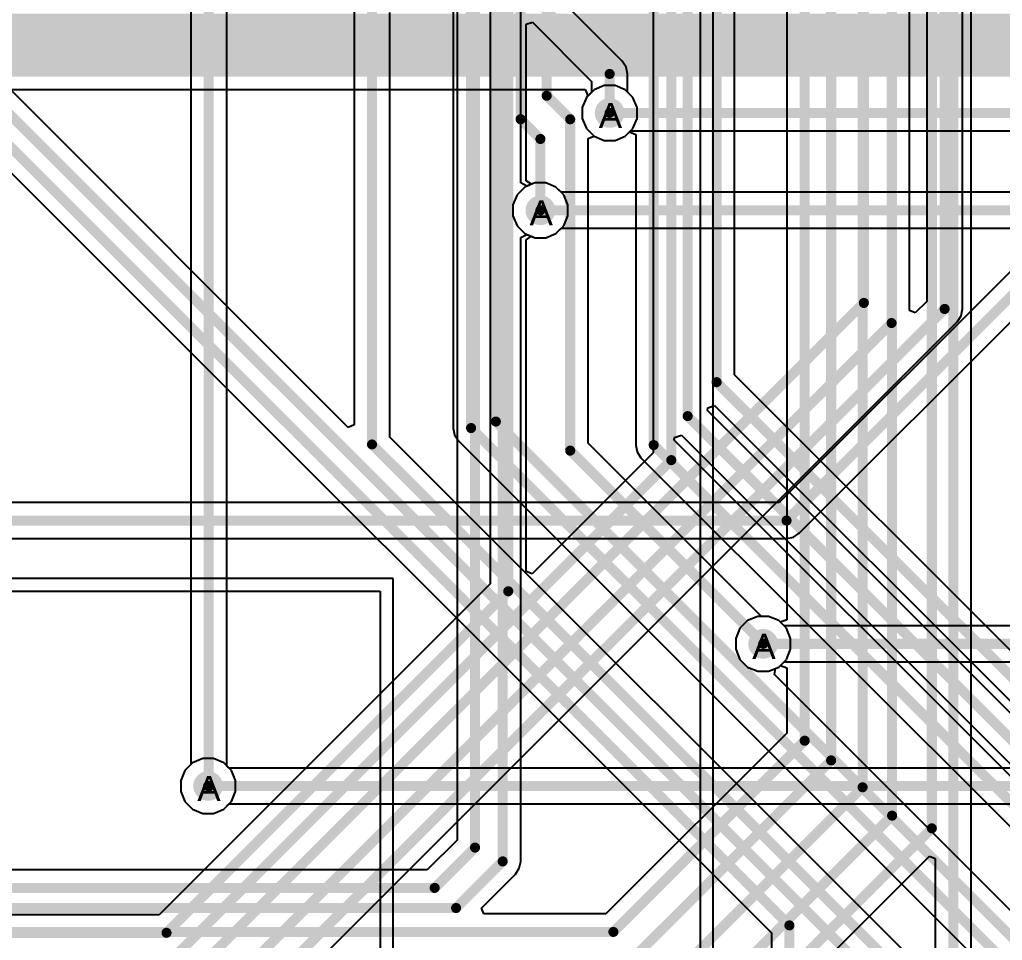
# Model space of a CAD drawing. Header units: inches. Extents: x 0 to 5271, y 0 to 5417.
# Drawn here: x 88.42 to 108.26, y 38.39 to 56.98 of the extents above; entities that cross this region are included whole.
import ezdxf

# ---------------------------------------------------------------- set-up
doc = ezdxf.new("R2010")
doc.units = ezdxf.units.IN
for name, color, linetype in [('Bottom Layer', 5, 'Continuous'), ('Drill Drawing', 1, 'Continuous'), ('L2_GND1', 16, 'Continuous'), ('L3_SIG1', 76, 'Continuous'), ('L4_PWR', 90, 'Continuous'), ('L5_GND2', 156, 'Continuous'), ('L6_SIG2', 130, 'Continuous'), ('L7_GND3', 216, 'Continuous'), ('Top Layer', 1, 'Continuous'), ('Via Holes', 16, 'Continuous')]:
    doc.layers.add(name, color=color, linetype=linetype)
doc.styles.add('Arial', font='', dxfattribs={"height": 0.2})
doc.styles.get('Arial').set_extended_font_data('Arial')

msp = doc.modelspace()

# ---------------------------------------------------------------- hatches: boundary and pattern name
at = {"layer": 'Bottom Layer'}
h = msp.add_hatch(color=5, dxfattribs=at)
edge = h.paths.add_edge_path()
edge.add_arc((100.32999492, 55.09260508), 0.2999994, 0, 360)
h = msp.add_hatch(color=5, dxfattribs=at)
edge = h.paths.add_edge_path()
edge.add_arc((98.93299492, 53.12735628), 0.2999994, 0, 360)
h = msp.add_hatch(color=5, dxfattribs=at)
edge = h.paths.add_edge_path()
edge.add_arc((103.42879492, 44.37380508), 0.2999994, 0, 360)
h = msp.add_hatch(color=5, dxfattribs=at)
edge = h.paths.add_edge_path()
edge.add_arc((92.22739999999999, 41.50359999999999), 0.2999994, 0, 360)
at = {"layer": 'L2_GND1'}
h = msp.add_hatch(color=16, dxfattribs=at)
edge = h.paths.add_edge_path()
edge.add_arc((100.32999492, 55.09260508), 0.2999994, 0, 360)
h = msp.add_hatch(color=16, dxfattribs=at)
edge = h.paths.add_edge_path()
edge.add_arc((98.93299492, 53.12735628), 0.2999994, 0, 360)
h = msp.add_hatch(color=16, dxfattribs=at)
edge = h.paths.add_edge_path()
edge.add_arc((103.42879492, 44.37380508), 0.2999994, 0, 360)
h = msp.add_hatch(color=16, dxfattribs=at)
edge = h.paths.add_edge_path()
edge.add_arc((92.22739999999999, 41.50359999999999), 0.2999994, 0, 360)
at = {"layer": 'L3_SIG1'}
h = msp.add_hatch(color=76, dxfattribs=at)
edge = h.paths.add_edge_path()
edge.add_arc((100.32999492, 55.09260508), 0.2999994, 0, 360)
h = msp.add_hatch(color=76, dxfattribs=at)
edge = h.paths.add_edge_path()
edge.add_arc((98.93299492, 53.12735628), 0.2999994, 0, 360)
h = msp.add_hatch(color=76, dxfattribs=at)
edge = h.paths.add_edge_path()
edge.add_arc((103.42879492, 44.37380508), 0.2999994, 0, 360)
h = msp.add_hatch(color=76, dxfattribs=at)
edge = h.paths.add_edge_path()
edge.add_arc((92.22739999999999, 41.50359999999999), 0.2999994, 0, 360)
at = {"layer": 'L4_PWR'}
h = msp.add_hatch(color=90, dxfattribs=at)
edge = h.paths.add_edge_path()
edge.add_arc((100.32999492, 55.09260508), 0.2999994, 0, 360)
h = msp.add_hatch(color=90, dxfattribs=at)
edge = h.paths.add_edge_path()
edge.add_arc((98.93299492, 53.12735628), 0.2999994, 0, 360)
h = msp.add_hatch(color=90, dxfattribs=at)
edge = h.paths.add_edge_path()
edge.add_arc((103.42879492, 44.37380508), 0.2999994, 0, 360)
h = msp.add_hatch(color=90, dxfattribs=at)
edge = h.paths.add_edge_path()
edge.add_arc((92.22739999999999, 41.50359999999999), 0.2999994, 0, 360)
at = {"layer": 'L5_GND2'}
h = msp.add_hatch(color=156, dxfattribs=at)
edge = h.paths.add_edge_path()
edge.add_arc((100.32999492, 55.09260508), 0.2999994, 0, 360)
h = msp.add_hatch(color=156, dxfattribs=at)
edge = h.paths.add_edge_path()
edge.add_arc((98.93299492, 53.12735628), 0.2999994, 0, 360)
h = msp.add_hatch(color=156, dxfattribs=at)
edge = h.paths.add_edge_path()
edge.add_arc((103.42879492, 44.37380508), 0.2999994, 0, 360)
h = msp.add_hatch(color=156, dxfattribs=at)
edge = h.paths.add_edge_path()
edge.add_arc((92.22739999999999, 41.50359999999999), 0.2999994, 0, 360)
at = {"layer": 'L6_SIG2'}
h = msp.add_hatch(color=130, dxfattribs=at)
edge = h.paths.add_edge_path()
edge.add_arc((100.32999492, 55.09260508), 0.2999994, 0, 360)
h = msp.add_hatch(color=130, dxfattribs=at)
edge = h.paths.add_edge_path()
edge.add_arc((98.93299492, 53.12735628), 0.2999994, 0, 360)
h = msp.add_hatch(color=130, dxfattribs=at)
edge = h.paths.add_edge_path()
edge.add_arc((103.42879492, 44.37380508), 0.2999994, 0, 360)
h = msp.add_hatch(color=130, dxfattribs=at)
edge = h.paths.add_edge_path()
edge.add_arc((92.22739999999999, 41.50359999999999), 0.2999994, 0, 360)
at = {"layer": 'L7_GND3'}
h = msp.add_hatch(color=216, dxfattribs=at)
edge = h.paths.add_edge_path()
edge.add_arc((100.32999492, 55.09260508), 0.2999994, 0, 360)
h = msp.add_hatch(color=216, dxfattribs=at)
edge = h.paths.add_edge_path()
edge.add_arc((98.93299492, 53.12735628), 0.2999994, 0, 360)
h = msp.add_hatch(color=216, dxfattribs=at)
edge = h.paths.add_edge_path()
edge.add_arc((103.42879492, 44.37380508), 0.2999994, 0, 360)
h = msp.add_hatch(color=216, dxfattribs=at)
edge = h.paths.add_edge_path()
edge.add_arc((92.22739999999999, 41.50359999999999), 0.2999994, 0, 360)
at = {"layer": 'Top Layer'}
h = msp.add_hatch(color=1, dxfattribs=at)
edge = h.paths.add_edge_path()
edge.add_arc((100.32999492, 55.09260508), 0.2999994, 0, 360)
h = msp.add_hatch(color=1, dxfattribs=at)
edge = h.paths.add_edge_path()
edge.add_arc((98.93299492, 53.12735628), 0.2999994, 0, 360)
h = msp.add_hatch(color=1, dxfattribs=at)
edge = h.paths.add_edge_path()
edge.add_arc((103.42879492, 44.37380508), 0.2999994, 0, 360)
h = msp.add_hatch(color=1, dxfattribs=at)
edge = h.paths.add_edge_path()
edge.add_arc((92.22739999999999, 41.50359999999999), 0.2999994, 0, 360)
at = {"layer": 'Via Holes'}
h = msp.add_hatch(color=7, dxfattribs=at)
edge = h.paths.add_edge_path()
edge.add_arc((100.32999492, 55.09260508), 0.1499997, 0, 360)
h = msp.add_hatch(color=7, dxfattribs=at)
edge = h.paths.add_edge_path()
edge.add_arc((98.93299492, 53.12735628), 0.1499997, 0, 360)
h = msp.add_hatch(color=7, dxfattribs=at)
edge = h.paths.add_edge_path()
edge.add_arc((103.42879492, 44.37380508), 0.1499997, 0, 360)
h = msp.add_hatch(color=7, dxfattribs=at)
edge = h.paths.add_edge_path()
edge.add_arc((92.22739999999999, 41.50359999999999), 0.1499997, 0, 360)

# ---------------------------------------------------------------- linework, layer by layer
at = {"layer": 'Bottom Layer'}
for p, q in [((14.91477586, 55.56425768), (99.83856842, 55.56425768)), ((99.83856842, 55.56425768), (99.89117436, 55.43725768)), ((99.86033622, 55.40641954), (99.77599552, 55.20280297999999)), ((99.89117436, 55.43725768), (99.86033622, 55.40641954)), ((99.77599552, 55.20280297999999), (99.77599552, 54.98240718)), ((99.77599552, 54.98240718), (99.86033622, 54.77879062)), ((99.86033622, 54.77879062), (100.01618046, 54.62294638)), ((100.01618046, 54.62294638), (100.21979702, 54.53860568)), ((100.21979702, 54.53860568), (100.44019282, 54.53860568)), ((100.44019282, 54.53860568), (100.64380938, 54.62294638)), ((100.64380938, 54.62294638), (100.7509034, 54.7300404)), ((100.7509034, 54.7300404), (119.53402052, 54.7300404)), ((98.61918046, 53.59701498), (98.46333621999999, 53.44117074)), ((98.82279702, 53.68135568), (98.61918046, 53.59701498)), ((99.04319282, 53.68135568), (98.82279702, 53.68135568)), ((99.24680937999999, 53.59701498), (99.04319282, 53.68135568)), ((99.35390086, 53.4899235), (99.24680937999999, 53.59701498)), ((98.46333621999999, 53.44117074), (98.37899551999999, 53.23755418)), ((117.06201378, 53.4899235), (99.35390086, 53.4899235)), ((98.37899551999999, 53.23755418), (98.37899551999999, 53.01715838)), ((98.37899551999999, 53.01715838), (98.46333621999999, 52.81354182)), ((98.46333621999999, 52.81354182), (98.61918046, 52.65769758)), ((99.24680937999999, 52.65769758), (99.35390086, 52.76478905999999)), ((99.35390086, 52.76478905999999), (117.06201378, 52.76478905999999)), ((98.61918046, 52.65769758), (98.82279702, 52.57335688)), ((98.82279702, 52.57335688), (99.04319282, 52.57335688)), ((99.04319282, 52.57335688), (99.24680937999999, 52.65769758)), ((103.11498046, 44.84346377999999), (102.95913622, 44.68761954)), ((103.31859702, 44.92780448), (103.11498046, 44.84346377999999)), ((103.53899282, 44.92780448), (103.31859702, 44.92780448)), ((103.74260938, 44.84346377999999), (103.53899282, 44.92780448)), ((103.89845362, 44.68761954), (103.74260938, 44.84346377999999)), ((102.95913622, 44.68761954), (102.87479552, 44.48400298)), ((103.98279432, 44.48400298), (103.89845362, 44.68761954)), ((102.87479552, 44.48400298), (102.87479552, 44.26360717999999)), ((103.98279432, 44.26360717999999), (103.98279432, 44.48400298)), ((102.87479552, 44.26360717999999), (102.95913622, 44.05999061999999)), ((103.89845362, 44.05999061999999), (103.98279432, 44.26360717999999)), ((102.95913622, 44.05999061999999), (103.11498046, 43.90414638)), ((103.74260938, 43.90414638), (103.89845362, 44.05999061999999)), ((103.11498046, 43.90414638), (103.31859702, 43.81980567999999)), ((103.53899282, 43.81980567999999), (103.74260938, 43.90414638)), ((103.31859702, 43.81980567999999), (103.53899282, 43.81980567999999)), ((92.1172021, 42.05759939999999), (91.91358554, 41.9732587)), ((92.33759789999999, 42.05759939999999), (92.1172021, 42.05759939999999)), ((92.54121445999999, 41.9732587), (92.33759789999999, 42.05759939999999)), ((91.91358554, 41.9732587), (91.75774129999999, 41.81741445999999)), ((92.64830594, 41.86616721999999), (92.54121445999999, 41.9732587)), ((111.3281873, 41.86616721999999), (92.64830594, 41.86616721999999)), ((91.75774129999999, 41.81741445999999), (91.6734006, 41.61379789999999)), ((91.6734006, 41.61379789999999), (91.6734006, 41.3934021)), ((91.6734006, 41.3934021), (91.75774129999999, 41.18978554)), ((91.75774129999999, 41.18978554), (91.91358554, 41.0339413)), ((92.54121445999999, 41.0339413), (92.64830594, 41.14103278)), ((92.64830594, 41.14103278), (111.17801742, 41.14103278)), ((91.91358554, 41.0339413), (92.1172021, 40.9496006)), ((92.1172021, 40.9496006), (92.33759789999999, 40.9496006)), ((92.33759789999999, 40.9496006), (92.54121445999999, 41.0339413))]:
    msp.add_line(p, q, dxfattribs=at)
for points in [[(13.68919792, 56.46092848, 1.27, 1.27, 0), (127.85307932, 56.46092848, 1.27, 1.27, 0)], [(100.32999492, 55.09260508, 0.2032, 0.2032, 0), (100.32999746, 55.09260762, 0.2032, 0.2032, 0)], [(100.32999746, 55.09260762, 0.2032, 0.2032, 0), (125.85698984, 55.09260762, 0.2032, 0.2032, 0)], [(98.93299492, 53.12735628, 0.2032, 0.2032, 0), (117.48291718, 53.12735628, 0.2032, 0.2032, 0)], [(92.22739999999999, 41.50359999999999, 0.2032, 0.2032, 0), (111.3282, 41.50359999999999, 0.2032, 0.2032, 0)]]:
    msp.add_lwpolyline(points, format="xyseb", dxfattribs=at)
for points in [[(100.27919492, 55.09260508, 0.1016, 0.1016, 1), (100.38079492, 55.09260508, 0.1016, 0.1016, 1)], [(100.27919746, 55.09260762, 0.1016, 0.1016, 1), (100.38079746, 55.09260762, 0.1016, 0.1016, 1)], [(100.27919746, 55.09260762, 0.1016, 0.1016, 1), (100.38079746, 55.09260762, 0.1016, 0.1016, 1)], [(98.88219492, 53.12735628, 0.1016, 0.1016, 1), (98.98379492, 53.12735628, 0.1016, 0.1016, 1)], [(92.1766, 41.50359999999999, 0.1016, 0.1016, 1), (92.2782, 41.50359999999999, 0.1016, 0.1016, 1)]]:
    msp.add_lwpolyline(points, format="xyseb", close=True, dxfattribs=at)
at = {"layer": 'L2_GND1'}
for p, q in [((115.20132662, 58.67636474), (103.75052656, 47.22556722)), ((104.15708404, 46.6066251), (115.60788664, 58.05743024)), ((100.01618046, 55.56226378), (99.86033622, 55.40641954)), ((100.21979702, 55.64660448), (100.01618046, 55.56226378)), ((100.44019282, 55.64660448), (100.21979702, 55.64660448)), ((100.64380938, 55.56226378), (100.44019282, 55.64660448)), ((100.79965362, 55.40641954), (100.64380938, 55.56226378)), ((99.86033622, 55.40641954), (99.77599552, 55.20280297999999)), ((100.88399432, 55.20280297999999), (100.79965362, 55.40641954)), ((99.77599552, 55.20280297999999), (99.77599552, 54.98240718)), ((100.88399432, 54.98240718), (100.88399432, 55.20280297999999)), ((99.77599552, 54.98240718), (99.86033622, 54.77879062)), ((100.79965362, 54.77879062), (100.88399432, 54.98240718)), ((99.86033622, 54.77879062), (100.01618046, 54.62294638)), ((100.64380938, 54.62294638), (100.79965362, 54.77879062)), ((100.01618046, 54.62294638), (100.21979702, 54.53860568)), ((100.21979702, 54.53860568), (100.44019282, 54.53860568)), ((100.44019282, 54.53860568), (100.64380938, 54.62294638)), ((98.61918046, 53.59701498), (98.46333621999999, 53.44117074)), ((98.82279702, 53.68135568), (98.61918046, 53.59701498)), ((99.04319282, 53.68135568), (98.82279702, 53.68135568)), ((99.24680937999999, 53.59701498), (99.04319282, 53.68135568)), ((99.40265362, 53.44117074), (99.24680937999999, 53.59701498)), ((98.46333621999999, 53.44117074), (98.37899551999999, 53.23755418)), ((99.48699432, 53.23755418), (99.40265362, 53.44117074)), ((98.37899551999999, 53.23755418), (98.37899551999999, 53.01715838)), ((99.48699432, 53.01715838), (99.48699432, 53.23755418)), ((98.37899551999999, 53.01715838), (98.46333621999999, 52.81354182)), ((99.40265362, 52.81354182), (99.48699432, 53.01715838)), ((98.46333621999999, 52.81354182), (98.61918046, 52.65769758)), ((99.24680937999999, 52.65769758), (99.40265362, 52.81354182)), ((98.61918046, 52.65769758), (98.82279702, 52.57335688)), ((98.82279702, 52.57335688), (99.04319282, 52.57335688)), ((99.04319282, 52.57335688), (99.24680937999999, 52.65769758)), ((103.75052656, 47.22556722), (48.525557, 47.22556722)), ((104.03945664, 46.52803242), (104.15708404, 46.6066251)), ((48.37538966, 46.50043278), (103.90069644, 46.50043278)), ((103.90069644, 46.50043278), (103.90070914, 46.50043024)), ((103.90070914, 46.50043024), (104.03945664, 46.52803242)), ((103.11498046, 44.84346377999999), (102.95913622, 44.68761954)), ((103.31859702, 44.92780448), (103.11498046, 44.84346377999999)), ((103.53899282, 44.92780448), (103.31859702, 44.92780448)), ((103.74260938, 44.84346377999999), (103.53899282, 44.92780448)), ((103.89845362, 44.68761954), (103.74260938, 44.84346377999999)), ((102.95913622, 44.68761954), (102.87479552, 44.48400298)), ((103.98279432, 44.48400298), (103.89845362, 44.68761954)), ((102.87479552, 44.48400298), (102.87479552, 44.26360717999999)), ((103.98279432, 44.26360717999999), (103.98279432, 44.48400298)), ((102.87479552, 44.26360717999999), (102.95913622, 44.05999061999999)), ((103.89845362, 44.05999061999999), (103.98279432, 44.26360717999999)), ((102.95913622, 44.05999061999999), (103.11498046, 43.90414638)), ((103.74260938, 43.90414638), (103.89845362, 44.05999061999999)), ((103.11498046, 43.90414638), (103.31859702, 43.81980567999999)), ((103.53899282, 43.81980567999999), (103.74260938, 43.90414638)), ((103.31859702, 43.81980567999999), (103.53899282, 43.81980567999999)), ((92.1172021, 42.05759939999999), (91.91358554, 41.9732587)), ((92.33759789999999, 42.05759939999999), (92.1172021, 42.05759939999999)), ((92.54121445999999, 41.9732587), (92.33759789999999, 42.05759939999999)), ((91.91358554, 41.9732587), (91.75774129999999, 41.81741445999999)), ((92.6970587, 41.81741445999999), (92.54121445999999, 41.9732587)), ((91.75774129999999, 41.81741445999999), (91.6734006, 41.61379789999999)), ((92.78139939999998, 41.61379789999999), (92.6970587, 41.81741445999999)), ((91.6734006, 41.61379789999999), (91.6734006, 41.3934021)), ((92.78139939999998, 41.3934021), (92.78139939999998, 41.61379789999999)), ((91.6734006, 41.3934021), (91.75774129999999, 41.18978554)), ((92.6970587, 41.18978554), (92.78139939999998, 41.3934021)), ((91.75774129999999, 41.18978554), (91.91358554, 41.0339413)), ((92.54121445999999, 41.0339413), (92.6970587, 41.18978554)), ((91.91358554, 41.0339413), (92.1172021, 40.9496006)), ((92.1172021, 40.9496006), (92.33759789999999, 40.9496006)), ((92.33759789999999, 40.9496006), (92.54121445999999, 41.0339413))]:
    msp.add_line(p, q, dxfattribs=at)
for points in [[(103.90070914, 46.863, 0.2032, 0.2032, 0), (115.4577066, 58.41999746, 0.2032, 0.2032, 0)], [(48.37537696, 46.863, 0.2032, 0.2032, 0), (103.90070914, 46.863, 0.2032, 0.2032, 0)]]:
    msp.add_lwpolyline(points, format="xyseb", dxfattribs=at)
msp.add_lwpolyline([(103.84990914, 46.863, 0.1016, 0.1016, 1), (103.95150914, 46.863, 0.1016, 0.1016, 1)], format="xyseb", close=True, dxfattribs=at)
msp.add_lwpolyline([(103.84990914, 46.863, 0.1016, 0.1016, 1), (103.95150914, 46.863, 0.1016, 0.1016, 1)], format="xyseb", close=True, dxfattribs=at)
at = {"layer": 'L3_SIG1'}
for p, q in [((91.87753278, 75.67424285999999), (91.87753278, 41.93720594)), ((92.60266721999999, 41.91180593999999), (92.60266721999999, 73.90569928)), ((107.62676214, 27.86381778), (107.62676214, 72.52754608)), ((98.53503534, 53.67880552), (98.53503534, 69.0759477)), ((97.25105009999999, 59.15317099999999), (97.25105009999999, 40.41059736)), ((103.90443278, 57.13509527999999), (103.90443278, 44.86124632)), ((100.01618046, 55.56226378), (99.86033622, 55.40641954)), ((100.21979702, 55.64660448), (100.01618046, 55.56226378)), ((100.44019282, 55.64660448), (100.21979702, 55.64660448)), ((100.64380938, 55.56226378), (100.44019282, 55.64660448)), ((100.79965362, 55.40641954), (100.64380938, 55.56226378)), ((99.86033622, 55.40641954), (99.77599552, 55.20280297999999)), ((100.88399432, 55.20280297999999), (100.79965362, 55.40641954)), ((99.77599552, 55.20280297999999), (99.77599552, 54.98240718)), ((100.88399432, 54.98240718), (100.88399432, 55.20280297999999)), ((99.77599552, 54.98240718), (99.86033622, 54.77879062)), ((100.79965362, 54.77879062), (100.88399432, 54.98240718)), ((99.86033622, 54.77879062), (100.01618046, 54.62294638)), ((100.64380938, 54.62294638), (100.79965362, 54.77879062)), ((100.01618046, 54.62294638), (100.21979702, 54.53860568)), ((100.21979702, 54.53860568), (100.44019282, 54.53860568)), ((100.44019282, 54.53860568), (100.64380938, 54.62294638)), ((98.66203787999999, 53.61476704), (98.53503534, 53.67880552)), ((98.82279702, 53.68135568), (98.66203787999999, 53.61476704)), ((99.04319282, 53.68135568), (98.82279702, 53.68135568)), ((99.24680937999999, 53.59701498), (99.04319282, 53.68135568)), ((99.40265362, 53.44117074), (99.24680937999999, 53.59701498)), ((99.48699432, 53.23755418), (99.40265362, 53.44117074)), ((99.48699432, 53.01715838), (99.48699432, 53.23755418)), ((99.40265362, 52.81354182), (99.48699432, 53.01715838)), ((99.24680937999999, 52.65769758), (99.40265362, 52.81354182)), ((98.53503534, 52.57590704), (98.66203787999999, 52.63994552)), ((98.53503534, 39.98106812), (98.53503534, 52.57590704)), ((98.66203787999999, 52.63994552), (98.82279702, 52.57335688)), ((98.82279702, 52.57335688), (99.04319282, 52.57335688)), ((99.04319282, 52.57335688), (99.24680937999999, 52.65769758)), ((103.11498046, 44.84346377999999), (102.95913622, 44.68761954)), ((103.31859702, 44.92780448), (103.11498046, 44.84346377999999)), ((103.53899282, 44.92780448), (103.31859702, 44.92780448)), ((103.74260938, 44.84346377999999), (103.53899282, 44.92780448)), ((103.77743278, 44.80864038), (103.74260938, 44.84346377999999)), ((103.90443278, 44.86124632), (103.77743278, 44.80864038)), ((102.95913622, 44.68761954), (102.87479552, 44.48400298)), ((102.87479552, 44.48400298), (102.87479552, 44.26360717999999)), ((102.87479552, 44.26360717999999), (102.95913622, 44.05999061999999)), ((102.95913622, 44.05999061999999), (103.11498046, 43.90414638)), ((103.11498046, 43.90414638), (103.31859702, 43.81980567999999)), ((103.53899282, 43.81980567999999), (103.74260938, 43.90414638)), ((103.74260938, 43.90414638), (103.77743278, 43.93896978)), ((103.77743278, 43.93896978), (103.90443278, 43.88636384)), ((103.90443278, 43.88636384), (103.90443278, 42.56818003999999)), ((103.31859702, 43.81980567999999), (103.53899282, 43.81980567999999)), ((103.90443278, 42.56818003999999), (100.25601742, 38.91976722)), ((91.87753278, 41.93720594), (91.75774129999999, 41.81741445999999)), ((92.6970587, 41.81741445999999), (92.60266721999999, 41.91180593999999)), ((91.75774129999999, 41.81741445999999), (91.6734006, 41.61379789999999)), ((92.78139939999998, 41.61379789999999), (92.6970587, 41.81741445999999)), ((91.6734006, 41.61379789999999), (91.6734006, 41.3934021)), ((92.78139939999998, 41.3934021), (92.78139939999998, 41.61379789999999)), ((91.6734006, 41.3934021), (91.75774129999999, 41.18978554)), ((92.6970587, 41.18978554), (92.78139939999998, 41.3934021)), ((91.75774129999999, 41.18978554), (91.91358554, 41.0339413)), ((92.54121445999999, 41.0339413), (92.6970587, 41.18978554)), ((91.91358554, 41.0339413), (92.1172021, 40.9496006)), ((92.1172021, 40.9496006), (92.33759789999999, 40.9496006)), ((92.33759789999999, 40.9496006), (92.54121445999999, 41.0339413)), ((97.25105009999999, 40.41059736), (96.64921741999999, 39.80876722)), ((102.48298782, 35.78623018), (106.78429494, 40.08753984)), ((106.78429494, 40.08753984), (106.9016277, 40.03893694)), ((98.50743569999999, 39.84231808), (98.53503534, 39.98106812)), ((106.9016277, 40.03893694), (106.9016277, 28.01398512)), ((96.64921741999999, 39.80876722), (21.50221252, 39.80876722)), ((97.74124978, 39.03709998), (98.42883539999998, 39.72468814)), ((98.42883539999998, 39.72468814), (98.42884302, 39.72469322)), ((98.42884302, 39.72469322), (98.50743569999999, 39.84231808)), ((97.78985014, 38.91976722), (97.74124978, 39.03709998)), ((100.25601742, 38.91976722), (97.78985014, 38.91976722))]:
    msp.add_line(p, q, dxfattribs=at)
for points in [[(92.2401, 41.4909, 0.2032, 0.2032, 0), (92.2401, 76.0824488, 0.2032, 0.2032, 0)], [(107.26419492, 27.86380508, 0.2032, 0.2032, 0), (107.26419492, 74.19340507999999, 0.2032, 0.2032, 0)], [(104.267, 42.418, 0.2032, 0.2032, 0), (104.267, 73.66988568, 0.2032, 0.2032, 0)], [(106.8324, 40.64839216, 0.2032, 0.2032, 0), (106.8324, 73.2316036, 0.2032, 0.2032, 0)], [(104.8004, 42.02029696, 0.2032, 0.2032, 0), (104.8004, 72.80546018, 0.2032, 0.2032, 0)], [(106.03112652, 40.90555446, 0.2032, 0.2032, 0), (106.03112652, 70.18574227999999, 0.2032, 0.2032, 0)], [(97.61361732, 40.26041731999999, 0.2032, 0.2032, 0), (97.61361732, 69.34341732, 0.2032, 0.2032, 0)], [(105.4354, 41.4782, 0.2032, 0.2032, 0), (105.4354, 69.44359999999999, 0.2032, 0.2032, 0)], [(98.17246812, 39.98106812, 0.2032, 0.2032, 0), (98.17246812, 69.22613028, 0.2032, 0.2032, 0)], [(100.4062, 38.5572, 0.2032, 0.2032, 0), (104.267, 42.418, 0.2032, 0.2032, 0)], [(100.80390304, 38.0238, 0.2032, 0.2032, 0), (104.8004, 42.02029696, 0.2032, 0.2032, 0)], [(101.04184008, 37.08464008, 0.2032, 0.2032, 0), (105.4354, 41.4782, 0.2032, 0.2032, 0)], [(101.70157206, 36.57599999999999, 0.2032, 0.2032, 0), (106.03112652, 40.90555446, 0.2032, 0.2032, 0)], [(102.22661292, 36.04260507999999, 0.2032, 0.2032, 0), (106.8324, 40.64839216, 0.2032, 0.2032, 0)], [(96.79939999999999, 39.4462, 0.2032, 0.2032, 0), (97.61361732, 40.26041731999999, 0.2032, 0.2032, 0)], [(97.23119999999999, 39.03979999999999, 0.2032, 0.2032, 0), (98.17246812, 39.98106812, 0.2032, 0.2032, 0)], [(18.93765072, 39.4462, 0.2032, 0.2032, 0), (96.79939999999999, 39.4462, 0.2032, 0.2032, 0)], [(14.07158984, 39.03979999999999, 0.2032, 0.2032, 0), (97.23119999999999, 39.03979999999999, 0.2032, 0.2032, 0)], [(23.77438984, 38.5572, 0.2032, 0.2032, 0), (100.4062, 38.5572, 0.2032, 0.2032, 0)]]:
    msp.add_lwpolyline(points, format="xyseb", dxfattribs=at)
for points in [[(104.2162, 42.418, 0.1016, 0.1016, 1), (104.3178, 42.418, 0.1016, 0.1016, 1)], [(104.2162, 42.418, 0.1016, 0.1016, 1), (104.3178, 42.418, 0.1016, 0.1016, 1)], [(104.7496, 42.02029696, 0.1016, 0.1016, 1), (104.8512, 42.02029696, 0.1016, 0.1016, 1)], [(104.7496, 42.02029696, 0.1016, 0.1016, 1), (104.8512, 42.02029696, 0.1016, 0.1016, 1)], [(92.1893, 41.4909, 0.1016, 0.1016, 1), (92.2909, 41.4909, 0.1016, 0.1016, 1)], [(105.3846, 41.4782, 0.1016, 0.1016, 1), (105.4862, 41.4782, 0.1016, 0.1016, 1)], [(105.3846, 41.4782, 0.1016, 0.1016, 1), (105.4862, 41.4782, 0.1016, 0.1016, 1)], [(105.98032652, 40.90555446, 0.1016, 0.1016, 1), (106.08192652, 40.90555446, 0.1016, 0.1016, 1)], [(105.98032652, 40.90555446, 0.1016, 0.1016, 1), (106.08192652, 40.90555446, 0.1016, 0.1016, 1)], [(106.7816, 40.64839216, 0.1016, 0.1016, 1), (106.8832, 40.64839216, 0.1016, 0.1016, 1)], [(106.7816, 40.64839216, 0.1016, 0.1016, 1), (106.8832, 40.64839216, 0.1016, 0.1016, 1)], [(97.56281732, 40.26041731999999, 0.1016, 0.1016, 1), (97.66441732, 40.26041731999999, 0.1016, 0.1016, 1)], [(97.56281732, 40.26041731999999, 0.1016, 0.1016, 1), (97.66441732, 40.26041731999999, 0.1016, 0.1016, 1)], [(98.12166812, 39.98106812, 0.1016, 0.1016, 1), (98.22326812, 39.98106812, 0.1016, 0.1016, 1)], [(98.12166812, 39.98106812, 0.1016, 0.1016, 1), (98.22326812, 39.98106812, 0.1016, 0.1016, 1)], [(96.7486, 39.4462, 0.1016, 0.1016, 1), (96.8502, 39.4462, 0.1016, 0.1016, 1)], [(96.7486, 39.4462, 0.1016, 0.1016, 1), (96.8502, 39.4462, 0.1016, 0.1016, 1)], [(97.18039999999999, 39.03979999999999, 0.1016, 0.1016, 1), (97.282, 39.03979999999999, 0.1016, 0.1016, 1)], [(97.18039999999999, 39.03979999999999, 0.1016, 0.1016, 1), (97.282, 39.03979999999999, 0.1016, 0.1016, 1)], [(100.3554, 38.5572, 0.1016, 0.1016, 1), (100.457, 38.5572, 0.1016, 0.1016, 1)], [(100.3554, 38.5572, 0.1016, 0.1016, 1), (100.457, 38.5572, 0.1016, 0.1016, 1)]]:
    msp.add_lwpolyline(points, format="xyseb", close=True, dxfattribs=at)
at = {"layer": 'L4_PWR'}
for p, q in [((102.15852822, 58.24209332), (102.15852822, 16.15450414)), ((102.41750408, 16.15450414), (102.41750408, 58.24209332)), ((100.01618046, 55.56226378), (99.86033622, 55.40641954)), ((100.21979702, 55.64660448), (100.01618046, 55.56226378)), ((100.44019282, 55.64660448), (100.21979702, 55.64660448)), ((100.64380938, 55.56226378), (100.44019282, 55.64660448)), ((100.79965362, 55.40641954), (100.64380938, 55.56226378)), ((99.86033622, 55.40641954), (99.77599552, 55.20280297999999)), ((100.88399432, 55.20280297999999), (100.79965362, 55.40641954)), ((99.77599552, 55.20280297999999), (99.77599552, 54.98240718)), ((100.88399432, 54.98240718), (100.88399432, 55.20280297999999)), ((99.77599552, 54.98240718), (99.86033622, 54.77879062)), ((100.79965362, 54.77879062), (100.88399432, 54.98240718)), ((99.86033622, 54.77879062), (100.01618046, 54.62294638)), ((100.64380938, 54.62294638), (100.79965362, 54.77879062)), ((100.01618046, 54.62294638), (100.21979702, 54.53860568)), ((100.21979702, 54.53860568), (100.44019282, 54.53860568)), ((100.44019282, 54.53860568), (100.64380938, 54.62294638)), ((98.61918046, 53.59701498), (98.46333621999999, 53.44117074)), ((98.82279702, 53.68135568), (98.61918046, 53.59701498)), ((99.04319282, 53.68135568), (98.82279702, 53.68135568)), ((99.24680937999999, 53.59701498), (99.04319282, 53.68135568)), ((99.40265362, 53.44117074), (99.24680937999999, 53.59701498)), ((98.46333621999999, 53.44117074), (98.37899551999999, 53.23755418)), ((99.48699432, 53.23755418), (99.40265362, 53.44117074)), ((98.37899551999999, 53.23755418), (98.37899551999999, 53.01715838)), ((99.48699432, 53.01715838), (99.48699432, 53.23755418)), ((98.37899551999999, 53.01715838), (98.46333621999999, 52.81354182)), ((99.40265362, 52.81354182), (99.48699432, 53.01715838)), ((98.46333621999999, 52.81354182), (98.61918046, 52.65769758)), ((99.24680937999999, 52.65769758), (99.40265362, 52.81354182)), ((98.61918046, 52.65769758), (98.82279702, 52.57335688)), ((98.82279702, 52.57335688), (99.04319282, 52.57335688)), ((99.04319282, 52.57335688), (99.24680937999999, 52.65769758)), ((95.96119999999999, 45.69459999999999), (21.7932, 45.69459999999999)), ((95.96119999999999, 20.3304648), (95.96119999999999, 45.69459999999999)), ((21.79320254, 45.43562413999999), (95.70222414, 45.43562413999999)), ((95.70222414, 45.43562413999999), (95.70222414, 21.13961736)), ((103.11498046, 44.84346377999999), (102.95913622, 44.68761954)), ((103.31859702, 44.92780448), (103.11498046, 44.84346377999999)), ((103.53899282, 44.92780448), (103.31859702, 44.92780448)), ((103.74260938, 44.84346377999999), (103.53899282, 44.92780448)), ((103.89845362, 44.68761954), (103.74260938, 44.84346377999999)), ((102.95913622, 44.68761954), (102.87479552, 44.48400298)), ((103.98279432, 44.48400298), (103.89845362, 44.68761954)), ((102.87479552, 44.48400298), (102.87479552, 44.26360717999999)), ((103.98279432, 44.26360717999999), (103.98279432, 44.48400298)), ((102.87479552, 44.26360717999999), (102.95913622, 44.05999061999999)), ((103.89845362, 44.05999061999999), (103.98279432, 44.26360717999999)), ((102.95913622, 44.05999061999999), (103.11498046, 43.90414638)), ((103.74260938, 43.90414638), (103.89845362, 44.05999061999999)), ((103.11498046, 43.90414638), (103.31859702, 43.81980567999999)), ((103.53899282, 43.81980567999999), (103.74260938, 43.90414638)), ((103.31859702, 43.81980567999999), (103.53899282, 43.81980567999999)), ((92.1172021, 42.05759939999999), (91.91358554, 41.9732587)), ((92.33759789999999, 42.05759939999999), (92.1172021, 42.05759939999999)), ((92.54121445999999, 41.9732587), (92.33759789999999, 42.05759939999999)), ((91.91358554, 41.9732587), (91.75774129999999, 41.81741445999999)), ((92.6970587, 41.81741445999999), (92.54121445999999, 41.9732587)), ((91.75774129999999, 41.81741445999999), (91.6734006, 41.61379789999999)), ((92.78139939999998, 41.61379789999999), (92.6970587, 41.81741445999999)), ((91.6734006, 41.61379789999999), (91.6734006, 41.3934021)), ((92.78139939999998, 41.3934021), (92.78139939999998, 41.61379789999999)), ((91.6734006, 41.3934021), (91.75774129999999, 41.18978554)), ((92.6970587, 41.18978554), (92.78139939999998, 41.3934021)), ((91.75774129999999, 41.18978554), (91.91358554, 41.0339413)), ((92.54121445999999, 41.0339413), (92.6970587, 41.18978554)), ((91.91358554, 41.0339413), (92.1172021, 40.9496006)), ((92.1172021, 40.9496006), (92.33759789999999, 40.9496006)), ((92.33759789999999, 40.9496006), (92.54121445999999, 41.0339413))]:
    msp.add_line(p, q, dxfattribs=at)
at = {"layer": 'L5_GND2'}
for p, q in [((100.01618046, 55.56226378), (99.86033622, 55.40641954)), ((100.21979702, 55.64660448), (100.01618046, 55.56226378)), ((100.44019282, 55.64660448), (100.21979702, 55.64660448)), ((100.64380938, 55.56226378), (100.44019282, 55.64660448)), ((100.79965362, 55.40641954), (100.64380938, 55.56226378)), ((99.86033622, 55.40641954), (99.77599552, 55.20280297999999)), ((100.88399432, 55.20280297999999), (100.79965362, 55.40641954)), ((99.77599552, 55.20280297999999), (99.77599552, 54.98240718)), ((100.88399432, 54.98240718), (100.88399432, 55.20280297999999)), ((99.77599552, 54.98240718), (99.86033622, 54.77879062)), ((100.79965362, 54.77879062), (100.88399432, 54.98240718)), ((99.86033622, 54.77879062), (100.01618046, 54.62294638)), ((100.64380938, 54.62294638), (100.79965362, 54.77879062)), ((100.01618046, 54.62294638), (100.21979702, 54.53860568)), ((100.21979702, 54.53860568), (100.44019282, 54.53860568)), ((100.44019282, 54.53860568), (100.64380938, 54.62294638)), ((98.61918046, 53.59701498), (98.46333621999999, 53.44117074)), ((98.82279702, 53.68135568), (98.61918046, 53.59701498)), ((99.04319282, 53.68135568), (98.82279702, 53.68135568)), ((99.24680937999999, 53.59701498), (99.04319282, 53.68135568)), ((99.40265362, 53.44117074), (99.24680937999999, 53.59701498)), ((98.46333621999999, 53.44117074), (98.37899551999999, 53.23755418)), ((99.48699432, 53.23755418), (99.40265362, 53.44117074)), ((98.37899551999999, 53.23755418), (98.37899551999999, 53.01715838)), ((99.48699432, 53.01715838), (99.48699432, 53.23755418)), ((98.37899551999999, 53.01715838), (98.46333621999999, 52.81354182)), ((99.40265362, 52.81354182), (99.48699432, 53.01715838)), ((98.46333621999999, 52.81354182), (98.61918046, 52.65769758)), ((99.24680937999999, 52.65769758), (99.40265362, 52.81354182)), ((98.61918046, 52.65769758), (98.82279702, 52.57335688)), ((98.82279702, 52.57335688), (99.04319282, 52.57335688)), ((99.04319282, 52.57335688), (99.24680937999999, 52.65769758)), ((103.11498046, 44.84346377999999), (102.95913622, 44.68761954)), ((103.31859702, 44.92780448), (103.11498046, 44.84346377999999)), ((103.53899282, 44.92780448), (103.31859702, 44.92780448)), ((103.74260938, 44.84346377999999), (103.53899282, 44.92780448)), ((103.89845362, 44.68761954), (103.74260938, 44.84346377999999)), ((102.95913622, 44.68761954), (102.87479552, 44.48400298)), ((103.98279432, 44.48400298), (103.89845362, 44.68761954)), ((102.87479552, 44.48400298), (102.87479552, 44.26360717999999)), ((103.98279432, 44.26360717999999), (103.98279432, 44.48400298)), ((102.87479552, 44.26360717999999), (102.95913622, 44.05999061999999)), ((103.89845362, 44.05999061999999), (103.98279432, 44.26360717999999)), ((102.95913622, 44.05999061999999), (103.11498046, 43.90414638)), ((103.74260938, 43.90414638), (103.89845362, 44.05999061999999)), ((103.11498046, 43.90414638), (103.31859702, 43.81980567999999)), ((103.53899282, 43.81980567999999), (103.74260938, 43.90414638)), ((103.31859702, 43.81980567999999), (103.53899282, 43.81980567999999)), ((92.1172021, 42.05759939999999), (91.91358554, 41.9732587)), ((92.33759789999999, 42.05759939999999), (92.1172021, 42.05759939999999)), ((92.54121445999999, 41.9732587), (92.33759789999999, 42.05759939999999)), ((91.91358554, 41.9732587), (91.75774129999999, 41.81741445999999)), ((92.6970587, 41.81741445999999), (92.54121445999999, 41.9732587)), ((91.75774129999999, 41.81741445999999), (91.6734006, 41.61379789999999)), ((92.78139939999998, 41.61379789999999), (92.6970587, 41.81741445999999)), ((91.6734006, 41.61379789999999), (91.6734006, 41.3934021)), ((92.78139939999998, 41.3934021), (92.78139939999998, 41.61379789999999)), ((91.6734006, 41.3934021), (91.75774129999999, 41.18978554)), ((92.6970587, 41.18978554), (92.78139939999998, 41.3934021)), ((91.75774129999999, 41.18978554), (91.91358554, 41.0339413)), ((92.54121445999999, 41.0339413), (92.6970587, 41.18978554)), ((91.91358554, 41.0339413), (92.1172021, 40.9496006)), ((92.1172021, 40.9496006), (92.33759789999999, 40.9496006)), ((92.33759789999999, 40.9496006), (92.54121445999999, 41.0339413))]:
    msp.add_line(p, q, dxfattribs=at)
at = {"layer": 'L6_SIG2'}
for p, q in [((97.9218641, 76.23856482), (97.9218641, 45.58590831999999)), ((107.45381354, 51.13504631999999), (107.45381354, 74.00279332)), ((106.7286791, 72.92802787999999), (106.7286791, 51.28522636)), ((106.38216722, 51.10465014), (106.38216722, 59.3597873)), ((101.21203278, 58.23316267999999), (101.21203278, 48.23238004)), ((100.5863622, 56.13638505999999), (99.39680654, 57.32594326)), ((98.64699853999998, 56.88664772), (98.77399854, 56.92516936)), ((98.77399854, 56.92516936), (98.77786442, 56.91938578)), ((98.77786442, 56.91938578), (99.9674277, 55.72982503999999)), ((98.64699853999998, 53.72283642), (98.64699853999998, 56.88664772)), ((100.58636982, 56.13637997999999), (100.5863622, 56.13638505999999)), ((100.6649625, 56.01875258), (100.58636982, 56.13637997999999)), ((100.69256468, 55.88000508), (100.6649625, 56.01875258)), ((99.9674277, 55.72982503999999), (99.9674277, 55.51351102)), ((100.69256214, 55.87999237999999), (100.69256468, 55.88000508)), ((100.69256214, 55.51351102), (100.69256214, 55.87999237999999)), ((99.86033622, 55.40641954), (99.77599552, 55.20280297999999)), ((99.9674277, 55.51351102), (99.86033622, 55.40641954)), ((100.79965362, 55.40641954), (100.69256214, 55.51351102)), ((100.88399432, 55.20280297999999), (100.79965362, 55.40641954)), ((99.77599552, 55.20280297999999), (99.77599552, 54.98240718)), ((100.88399432, 54.98240718), (100.88399432, 55.20280297999999)), ((99.77599552, 54.98240718), (99.86033622, 54.77879062)), ((100.79965362, 54.77879062), (100.88399432, 54.98240718)), ((99.86033622, 54.77879062), (100.01618046, 54.62294638)), ((100.64380938, 54.62294638), (100.79965362, 54.77879062)), ((100.01618046, 54.62294638), (100.21979702, 54.53860568)), ((100.21979702, 54.53860568), (100.44019282, 54.53860568)), ((100.44019282, 54.53860568), (100.64380938, 54.62294638)), ((98.7525965, 53.65227776), (98.64699853999998, 53.72283642)), ((98.82279702, 53.68135568), (98.7525965, 53.65227776)), ((99.04319282, 53.68135568), (98.82279702, 53.68135568)), ((99.24680937999999, 53.59701498), (99.04319282, 53.68135568)), ((99.40265362, 53.44117074), (99.24680937999999, 53.59701498)), ((99.48699432, 53.23755418), (99.40265362, 53.44117074)), ((99.48699432, 53.01715838), (99.48699432, 53.23755418)), ((99.40265362, 52.81354182), (99.48699432, 53.01715838)), ((99.24680937999999, 52.65769758), (99.40265362, 52.81354182)), ((98.64699853999998, 52.53187613999999), (98.7525965, 52.6024348)), ((98.7525965, 52.6024348), (98.82279702, 52.57335688)), ((98.82279702, 52.57335688), (99.04319282, 52.57335688)), ((99.04319282, 52.57335688), (99.24680937999999, 52.65769758)), ((98.64699853999998, 45.83328145999999), (98.64699853999998, 52.53187613999999)), ((106.7286791, 51.28522636), (106.49949998, 51.05604724000001)), ((106.49949998, 51.05604724000001), (106.38216722, 51.10465014)), ((107.34762122, 50.87867142), (107.4262139, 50.99629628)), ((107.4262139, 50.99629628), (107.45381354, 51.13504631999999)), ((92.5345749, 36.0656251), (107.3476136, 50.87866634)), ((107.3476136, 50.87866634), (107.34762122, 50.87867142)), ((101.21203278, 48.23238004), (98.7643313, 45.7846811)), ((98.7643313, 45.7846811), (98.64699853999998, 45.83328145999999)), ((97.9218641, 45.58590831999999), (91.23766613999999, 38.9017129)), ((103.11498046, 44.84346377999999), (102.95913622, 44.68761954)), ((103.31859702, 44.92780448), (103.11498046, 44.84346377999999)), ((103.53899282, 44.92780448), (103.31859702, 44.92780448)), ((103.74260938, 44.84346377999999), (103.53899282, 44.92780448)), ((103.8497034, 44.73636976), (103.74260938, 44.84346377999999)), ((102.95913622, 44.68761954), (102.87479552, 44.48400298)), ((117.24761412, 44.7363723), (103.8497034, 44.73636976)), ((102.87479552, 44.48400298), (102.87479552, 44.26360717999999)), ((102.87479552, 44.26360717999999), (102.95913622, 44.05999061999999)), ((102.95913622, 44.05999061999999), (103.11498046, 43.90414638)), ((103.11498046, 43.90414638), (103.31859702, 43.81980567999999)), ((103.53899282, 43.81980567999999), (103.74260938, 43.90414638)), ((103.74260938, 43.90414638), (103.84969832, 44.01123532)), ((103.84969832, 44.01123532), (118.1559486, 44.01123785999999)), ((103.31859702, 43.81980567999999), (103.53899282, 43.81980567999999)), ((92.1172021, 42.05759939999999), (91.91358554, 41.9732587)), ((92.33759789999999, 42.05759939999999), (92.1172021, 42.05759939999999)), ((92.54121445999999, 41.9732587), (92.33759789999999, 42.05759939999999)), ((91.91358554, 41.9732587), (91.75774129999999, 41.81741445999999)), ((92.6970587, 41.81741445999999), (92.54121445999999, 41.9732587)), ((91.75774129999999, 41.81741445999999), (91.6734006, 41.61379789999999)), ((92.78139939999998, 41.61379789999999), (92.6970587, 41.81741445999999)), ((91.6734006, 41.61379789999999), (91.6734006, 41.3934021)), ((92.78139939999998, 41.3934021), (92.78139939999998, 41.61379789999999)), ((91.6734006, 41.3934021), (91.75774129999999, 41.18978554)), ((92.6970587, 41.18978554), (92.78139939999998, 41.3934021)), ((91.75774129999999, 41.18978554), (91.91358554, 41.0339413)), ((92.54121445999999, 41.0339413), (92.6970587, 41.18978554)), ((91.91358554, 41.0339413), (92.1172021, 40.9496006)), ((92.1172021, 40.9496006), (92.33759789999999, 40.9496006)), ((92.33759789999999, 40.9496006), (92.54121445999999, 41.0339413)), ((91.23766613999999, 38.9017129), (49.25779836, 38.9017129))]:
    msp.add_line(p, q, dxfattribs=at)
for points in [[(98.28443132, 45.43572828, 0.2032, 0.2032, 0), (98.28443132, 76.65947075999999, 0.2032, 0.2032, 0)], [(107.09124632, 51.13504631999999, 0.2032, 0.2032, 0), (107.09124632, 74.49335622, 0.2032, 0.2032, 0)], [(101.5746, 48.0822, 0.2032, 0.2032, 0), (101.5746, 64.9986, 0.2032, 0.2032, 0)], [(106.0196, 50.85079999999999, 0.2032, 0.2032, 0), (106.0196, 59.3598, 0.2032, 0.2032, 0)], [(105.4608, 51.25719999999999, 0.2032, 0.2032, 0), (105.4608, 59.0042, 0.2032, 0.2032, 0)], [(99.03423932, 57.17576068, 0.2032, 0.2032, 0), (100.32999492, 55.88000508, 0.2032, 0.2032, 0)], [(100.32999492, 55.09260508, 0.2032, 0.2032, 0), (100.32999492, 55.88000508, 0.2032, 0.2032, 0)], [(91.6432, 37.4396, 0.2032, 0.2032, 0), (105.4608, 51.25719999999999, 0.2032, 0.2032, 0)], [(92.2782, 36.322, 0.2032, 0.2032, 0), (107.09124632, 51.13504631999999, 0.2032, 0.2032, 0)], [(92.04960254, 36.88080254, 0.2032, 0.2032, 0), (106.0196, 50.85079999999999, 0.2032, 0.2032, 0)], [(91.4146, 37.9222, 0.2032, 0.2032, 0), (101.5746, 48.0822, 0.2032, 0.2032, 0)], [(91.38784872, 38.53914568, 0.2032, 0.2032, 0), (98.28443132, 45.43572828, 0.2032, 0.2032, 0)], [(103.42879492, 44.37380253999999, 0.2032, 0.2032, 0), (120.31720412, 44.37380508, 0.2032, 0.2032, 0)], [(17.40622122, 38.53914568, 0.2032, 0.2032, 0), (91.38784872, 38.53914568, 0.2032, 0.2032, 0)]]:
    msp.add_lwpolyline(points, format="xyseb", dxfattribs=at)
for points in [[(100.27919492, 55.88000508, 0.1016, 0.1016, 1), (100.38079492, 55.88000508, 0.1016, 0.1016, 1)], [(100.27919492, 55.88000508, 0.1016, 0.1016, 1), (100.38079492, 55.88000508, 0.1016, 0.1016, 1)], [(100.27919492, 55.09260508, 0.1016, 0.1016, 1), (100.38079492, 55.09260508, 0.1016, 0.1016, 1)], [(105.41, 51.25719999999999, 0.1016, 0.1016, 1), (105.5116, 51.25719999999999, 0.1016, 0.1016, 1)], [(105.41, 51.25719999999999, 0.1016, 0.1016, 1), (105.5116, 51.25719999999999, 0.1016, 0.1016, 1)], [(107.04044632, 51.13504631999999, 0.1016, 0.1016, 1), (107.14204632, 51.13504631999999, 0.1016, 0.1016, 1)], [(107.04044632, 51.13504631999999, 0.1016, 0.1016, 1), (107.14204632, 51.13504631999999, 0.1016, 0.1016, 1)], [(105.9688, 50.85079999999999, 0.1016, 0.1016, 1), (106.0704, 50.85079999999999, 0.1016, 0.1016, 1)], [(105.9688, 50.85079999999999, 0.1016, 0.1016, 1), (106.0704, 50.85079999999999, 0.1016, 0.1016, 1)], [(101.5238, 48.0822, 0.1016, 0.1016, 1), (101.6254, 48.0822, 0.1016, 0.1016, 1)], [(101.5238, 48.0822, 0.1016, 0.1016, 1), (101.6254, 48.0822, 0.1016, 0.1016, 1)], [(98.23363132, 45.43572828, 0.1016, 0.1016, 1), (98.33523132, 45.43572828, 0.1016, 0.1016, 1)], [(98.23363132, 45.43572828, 0.1016, 0.1016, 1), (98.33523132, 45.43572828, 0.1016, 0.1016, 1)], [(103.37799492, 44.37380253999999, 0.1016, 0.1016, 1), (103.47959492, 44.37380253999999, 0.1016, 0.1016, 1)], [(91.33704872, 38.53914568, 0.1016, 0.1016, 1), (91.43864872, 38.53914568, 0.1016, 0.1016, 1)], [(91.33704872, 38.53914568, 0.1016, 0.1016, 1), (91.43864872, 38.53914568, 0.1016, 0.1016, 1)]]:
    msp.add_lwpolyline(points, format="xyseb", close=True, dxfattribs=at)
at = {"layer": 'L7_GND3'}
for p, q in [((100.01618046, 55.56226378), (99.86033622, 55.40641954)), ((100.21979702, 55.64660448), (100.01618046, 55.56226378)), ((100.44019282, 55.64660448), (100.21979702, 55.64660448)), ((100.64380938, 55.56226378), (100.44019282, 55.64660448)), ((100.79965362, 55.40641954), (100.64380938, 55.56226378)), ((99.86033622, 55.40641954), (99.77599552, 55.20280297999999)), ((100.88399432, 55.20280297999999), (100.79965362, 55.40641954)), ((99.77599552, 55.20280297999999), (99.77599552, 54.98240718)), ((100.88399432, 54.98240718), (100.88399432, 55.20280297999999)), ((99.77599552, 54.98240718), (99.86033622, 54.77879062)), ((100.79965362, 54.77879062), (100.88399432, 54.98240718)), ((99.86033622, 54.77879062), (100.01618046, 54.62294638)), ((100.64380938, 54.62294638), (100.79965362, 54.77879062)), ((100.01618046, 54.62294638), (100.21979702, 54.53860568)), ((100.21979702, 54.53860568), (100.44019282, 54.53860568)), ((100.44019282, 54.53860568), (100.64380938, 54.62294638)), ((98.61918046, 53.59701498), (98.46333621999999, 53.44117074)), ((98.82279702, 53.68135568), (98.61918046, 53.59701498)), ((99.04319282, 53.68135568), (98.82279702, 53.68135568)), ((99.24680937999999, 53.59701498), (99.04319282, 53.68135568)), ((99.40265362, 53.44117074), (99.24680937999999, 53.59701498)), ((98.46333621999999, 53.44117074), (98.37899551999999, 53.23755418)), ((99.48699432, 53.23755418), (99.40265362, 53.44117074)), ((98.37899551999999, 53.23755418), (98.37899551999999, 53.01715838)), ((99.48699432, 53.01715838), (99.48699432, 53.23755418)), ((98.37899551999999, 53.01715838), (98.46333621999999, 52.81354182)), ((99.40265362, 52.81354182), (99.48699432, 53.01715838)), ((98.46333621999999, 52.81354182), (98.61918046, 52.65769758)), ((99.24680937999999, 52.65769758), (99.40265362, 52.81354182)), ((98.61918046, 52.65769758), (98.82279702, 52.57335688)), ((98.82279702, 52.57335688), (99.04319282, 52.57335688)), ((99.04319282, 52.57335688), (99.24680937999999, 52.65769758)), ((103.11498046, 44.84346377999999), (102.95913622, 44.68761954)), ((103.31859702, 44.92780448), (103.11498046, 44.84346377999999)), ((103.53899282, 44.92780448), (103.31859702, 44.92780448)), ((103.74260938, 44.84346377999999), (103.53899282, 44.92780448)), ((103.89845362, 44.68761954), (103.74260938, 44.84346377999999)), ((102.95913622, 44.68761954), (102.87479552, 44.48400298)), ((103.98279432, 44.48400298), (103.89845362, 44.68761954)), ((102.87479552, 44.48400298), (102.87479552, 44.26360717999999)), ((103.98279432, 44.26360717999999), (103.98279432, 44.48400298)), ((102.87479552, 44.26360717999999), (102.95913622, 44.05999061999999)), ((103.89845362, 44.05999061999999), (103.98279432, 44.26360717999999)), ((102.95913622, 44.05999061999999), (103.11498046, 43.90414638)), ((103.74260938, 43.90414638), (103.89845362, 44.05999061999999)), ((103.11498046, 43.90414638), (103.31859702, 43.81980567999999)), ((103.53899282, 43.81980567999999), (103.74260938, 43.90414638)), ((103.31859702, 43.81980567999999), (103.53899282, 43.81980567999999)), ((92.1172021, 42.05759939999999), (91.91358554, 41.9732587)), ((92.33759789999999, 42.05759939999999), (92.1172021, 42.05759939999999)), ((92.54121445999999, 41.9732587), (92.33759789999999, 42.05759939999999)), ((91.91358554, 41.9732587), (91.75774129999999, 41.81741445999999)), ((92.6970587, 41.81741445999999), (92.54121445999999, 41.9732587)), ((91.75774129999999, 41.81741445999999), (91.6734006, 41.61379789999999)), ((92.78139939999998, 41.61379789999999), (92.6970587, 41.81741445999999)), ((91.6734006, 41.61379789999999), (91.6734006, 41.3934021)), ((92.78139939999998, 41.3934021), (92.78139939999998, 41.61379789999999)), ((91.6734006, 41.3934021), (91.75774129999999, 41.18978554)), ((92.6970587, 41.18978554), (92.78139939999998, 41.3934021)), ((91.75774129999999, 41.18978554), (91.91358554, 41.0339413)), ((92.54121445999999, 41.0339413), (92.6970587, 41.18978554)), ((91.91358554, 41.0339413), (92.1172021, 40.9496006)), ((92.1172021, 40.9496006), (92.33759789999999, 40.9496006)), ((92.33759789999999, 40.9496006), (92.54121445999999, 41.0339413))]:
    msp.add_line(p, q, dxfattribs=at)
at = {"layer": 'Top Layer'}
for p, q in [((102.85156214, 49.80718766), (102.85156214, 65.87506255999999)), ((95.05447333999999, 48.74484282), (81.40217145999999, 62.39714469999999)), ((80.45302934, 61.68134729999999), (103.5953605, 38.53901613999999)), ((95.1718061, 60.08479727999999), (95.1718061, 48.79344318)), ((97.1718021, 59.08759328), (97.1718021, 48.73053246)), ((95.89694054, 48.54937966), (95.89694054, 57.12237495999999)), ((99.89693254, 54.57625864), (100.0142653, 54.62486153999999)), ((99.89693254, 48.4253794), (99.89693254, 54.57625864)), ((100.0142653, 54.62486153999999), (100.01618046, 54.62294638)), ((100.01618046, 54.62294638), (100.21979702, 54.53860568)), ((100.21979702, 54.53860568), (100.44019282, 54.53860568)), ((100.44019282, 54.53860568), (100.64380938, 54.62294638)), ((100.64380938, 54.62294638), (100.7294277, 54.7085647)), ((100.7294277, 54.7085647), (100.8564277, 54.65595876)), ((100.8564277, 54.65595876), (100.8564277, 48.38701777999999)), ((110.00517496, 42.6535723), (102.85156214, 49.80718766)), ((102.3140575, 49.13958422), (102.44856066, 49.18468953999999)), ((102.44856066, 49.18468953999999), (109.59861494, 42.0346378)), ((102.30613016, 49.08261964), (102.3140575, 49.13958422)), ((119.6625242, 31.72622306), (102.30613016, 49.08261964)), ((95.1718061, 48.79344318), (95.05447333999999, 48.74484282)), ((97.1718021, 48.73053246), (97.17179956, 48.73051975999999)), ((97.17179956, 48.73051975999999), (97.19940174, 48.59177226)), ((97.19940174, 48.59177226), (97.27799442, 48.47414486)), ((107.3922414, 37.05407626), (95.89694054, 48.54937966)), ((97.27799442, 48.47414486), (115.4949557, 30.25718612)), ((103.39450492, 44.92780448), (99.89693254, 48.4253794)), ((101.63287776, 48.48587204), (101.6418592, 48.54178506)), ((118.3453818, 31.77336546), (101.63287776, 48.48587204)), ((101.6418592, 48.54178506), (101.77754346, 48.58570674)), ((101.77754346, 48.58570674), (119.0435897, 31.31966304)), ((100.8564277, 48.38701777999999), (100.85642516, 48.38700507999999)), ((100.85642516, 48.38700507999999), (100.88402734, 48.24825758)), ((100.88402734, 48.24825758), (100.96262002, 48.13063018)), ((100.96262002, 48.13063018), (117.7264473, 31.36680544)), ((103.53899282, 44.92780448), (103.39450492, 44.92780448)), ((103.74260938, 44.84346377999999), (103.53899282, 44.92780448)), ((103.89845362, 44.68761954), (103.74260938, 44.84346377999999)), ((103.98279432, 44.48400298), (103.89845362, 44.68761954)), ((103.98279432, 44.26360717999999), (103.98279432, 44.48400298)), ((103.89845362, 44.05999061999999), (103.98279432, 44.26360717999999)), ((103.74260938, 43.90414638), (103.89845362, 44.05999061999999)), ((103.65496668, 43.7535447), (103.67974438, 43.8781063)), ((103.67974438, 43.8781063), (103.74260938, 43.90414638)), ((116.7153622, 30.69314918), (103.65496668, 43.7535447)), ((92.1172021, 42.05759939999999), (91.91358554, 41.9732587)), ((92.33759789999999, 42.05759939999999), (92.1172021, 42.05759939999999)), ((92.54121445999999, 41.9732587), (92.33759789999999, 42.05759939999999)), ((91.91358554, 41.9732587), (91.75774129999999, 41.81741445999999)), ((92.6970587, 41.81741445999999), (92.54121445999999, 41.9732587)), ((91.75774129999999, 41.81741445999999), (91.6734006, 41.61379789999999)), ((92.78139939999998, 41.61379789999999), (92.6970587, 41.81741445999999)), ((91.6734006, 41.61379789999999), (91.6734006, 41.3934021)), ((92.78139939999998, 41.3934021), (92.78139939999998, 41.61379789999999)), ((91.6734006, 41.3934021), (91.75774129999999, 41.18978554)), ((92.6970587, 41.18978554), (92.78139939999998, 41.3934021)), ((91.75774129999999, 41.18978554), (91.91358554, 41.0339413)), ((92.54121445999999, 41.0339413), (92.6970587, 41.18978554)), ((91.91358554, 41.0339413), (92.1172021, 40.9496006)), ((92.1172021, 40.9496006), (92.33759789999999, 40.9496006)), ((92.33759789999999, 40.9496006), (92.54121445999999, 41.0339413)), ((103.5953605, 38.53901613999999), (103.5953605, 17.33978498))]:
    msp.add_line(p, q, dxfattribs=at)
for points in [[(95.53437331999999, 48.39919707999999, 0.2032, 0.2032, 0), (95.53437331999999, 72.17595674, 0.2032, 0.2032, 0)], [(97.53436932, 48.73051975999999, 0.2032, 0.2032, 0), (97.53436932, 72.17595674, 0.2032, 0.2032, 0)], [(98.03424131999999, 48.8615228, 0.2032, 0.2032, 0), (98.03424131999999, 72.17595674, 0.2032, 0.2032, 0)], [(98.53436732, 54.96509708, 0.2032, 0.2032, 0), (98.53436732, 72.17595674, 0.2032, 0.2032, 0)], [(99.05999999999999, 55.4394624, 0.2032, 0.2032, 0), (99.05999999999999, 69.71133123999999, 0.2032, 0.2032, 0)], [(101.21899492, 48.38700507999999, 0.2032, 0.2032, 0), (101.21899492, 69.03720507999999, 0.2032, 0.2032, 0)], [(102.48899492, 49.65700508, 0.2032, 0.2032, 0), (102.48899492, 68.70746228, 0.2032, 0.2032, 0)], [(101.90479492, 48.97120508, 0.2032, 0.2032, 0), (101.90479492, 68.2147988, 0.2032, 0.2032, 0)], [(81.03960424, 62.24696212, 0.2032, 0.2032, 0), (106.55650012, 36.73006624, 0.2032, 0.2032, 0)], [(80.70940424, 61.93772219999999, 0.2032, 0.2032, 0), (103.95792772, 38.68919872, 0.2032, 0.2032, 0)], [(99.05999999999999, 55.4394624, 0.2032, 0.2032, 0), (99.53436531999999, 54.96509708, 0.2032, 0.2032, 0)], [(98.53436732, 54.96509708, 0.2032, 0.2032, 0), (98.93299492, 54.56646947999999, 0.2032, 0.2032, 0)], [(99.53436531999999, 48.27519682, 0.2032, 0.2032, 0), (99.53436531999999, 54.96509708, 0.2032, 0.2032, 0)], [(98.93299492, 53.12735628, 0.2032, 0.2032, 0), (98.93299492, 54.56646947999999, 0.2032, 0.2032, 0)], [(102.48899492, 49.65700508, 0.2032, 0.2032, 0), (109.85499492, 42.29100508, 0.2032, 0.2032, 0)], [(101.90479492, 48.97120508, 0.2032, 0.2032, 0), (119.40615692, 31.46984308, 0.2032, 0.2032, 0)], [(97.53436932, 48.73051975999999, 0.2032, 0.2032, 0), (115.85752292, 30.40736616, 0.2032, 0.2032, 0)], [(98.03424131999999, 48.8615228, 0.2032, 0.2032, 0), (116.45899492, 30.4367692, 0.2032, 0.2032, 0)], [(95.53437331999999, 48.39919707999999, 0.2032, 0.2032, 0), (107.13587412, 36.79769628, 0.2032, 0.2032, 0)], [(101.21899492, 48.38700507999999, 0.2032, 0.2032, 0), (118.08901452, 31.51698548, 0.2032, 0.2032, 0)], [(99.53436531999999, 48.27519682, 0.2032, 0.2032, 0), (103.43227472, 44.37728741999999, 0.2032, 0.2032, 0)], [(103.95792772, 17.33977228, 0.2032, 0.2032, 0), (103.95792772, 38.68919872, 0.2032, 0.2032, 0)]]:
    msp.add_lwpolyline(points, format="xyseb", dxfattribs=at)
for points in [[(99.00919999999999, 55.4394624, 0.1016, 0.1016, 1), (99.1108, 55.4394624, 0.1016, 0.1016, 1)], [(99.00919999999999, 55.4394624, 0.1016, 0.1016, 1), (99.1108, 55.4394624, 0.1016, 0.1016, 1)], [(98.48356731999999, 54.96509708, 0.1016, 0.1016, 1), (98.58516732, 54.96509708, 0.1016, 0.1016, 1)], [(98.48356731999999, 54.96509708, 0.1016, 0.1016, 1), (98.58516732, 54.96509708, 0.1016, 0.1016, 1)], [(99.48356532, 54.96509708, 0.1016, 0.1016, 1), (99.58516532, 54.96509708, 0.1016, 0.1016, 1)], [(99.48356532, 54.96509708, 0.1016, 0.1016, 1), (99.58516532, 54.96509708, 0.1016, 0.1016, 1)], [(98.88219492, 54.56646947999999, 0.1016, 0.1016, 1), (98.98379492, 54.56646947999999, 0.1016, 0.1016, 1)], [(98.88219492, 54.56646947999999, 0.1016, 0.1016, 1), (98.98379492, 54.56646947999999, 0.1016, 0.1016, 1)], [(98.88219492, 53.12735628, 0.1016, 0.1016, 1), (98.98379492, 53.12735628, 0.1016, 0.1016, 1)], [(102.43819492, 49.65700508, 0.1016, 0.1016, 1), (102.53979492, 49.65700508, 0.1016, 0.1016, 1)], [(102.43819492, 49.65700508, 0.1016, 0.1016, 1), (102.53979492, 49.65700508, 0.1016, 0.1016, 1)], [(101.85399492, 48.97120508, 0.1016, 0.1016, 1), (101.95559492, 48.97120508, 0.1016, 0.1016, 1)], [(101.85399492, 48.97120508, 0.1016, 0.1016, 1), (101.95559492, 48.97120508, 0.1016, 0.1016, 1)], [(97.48356931999999, 48.73051975999999, 0.1016, 0.1016, 1), (97.58516931999999, 48.73051975999999, 0.1016, 0.1016, 1)], [(97.48356931999999, 48.73051975999999, 0.1016, 0.1016, 1), (97.58516931999999, 48.73051975999999, 0.1016, 0.1016, 1)], [(97.98344132, 48.8615228, 0.1016, 0.1016, 1), (98.08504132, 48.8615228, 0.1016, 0.1016, 1)], [(97.98344132, 48.8615228, 0.1016, 0.1016, 1), (98.08504132, 48.8615228, 0.1016, 0.1016, 1)], [(95.48357331999999, 48.39919707999999, 0.1016, 0.1016, 1), (95.58517332, 48.39919707999999, 0.1016, 0.1016, 1)], [(95.48357331999999, 48.39919707999999, 0.1016, 0.1016, 1), (95.58517332, 48.39919707999999, 0.1016, 0.1016, 1)], [(101.16819492, 48.38700507999999, 0.1016, 0.1016, 1), (101.26979492, 48.38700507999999, 0.1016, 0.1016, 1)], [(101.16819492, 48.38700507999999, 0.1016, 0.1016, 1), (101.26979492, 48.38700507999999, 0.1016, 0.1016, 1)], [(99.48356532, 48.27519682, 0.1016, 0.1016, 1), (99.58516532, 48.27519682, 0.1016, 0.1016, 1)], [(99.48356532, 48.27519682, 0.1016, 0.1016, 1), (99.58516532, 48.27519682, 0.1016, 0.1016, 1)], [(103.38147472, 44.37728741999999, 0.1016, 0.1016, 1), (103.48307472, 44.37728741999999, 0.1016, 0.1016, 1)], [(103.90712772, 38.68919872, 0.1016, 0.1016, 1), (104.00872772, 38.68919872, 0.1016, 0.1016, 1)], [(103.90712772, 38.68919872, 0.1016, 0.1016, 1), (104.00872772, 38.68919872, 0.1016, 0.1016, 1)]]:
    msp.add_lwpolyline(points, format="xyseb", close=True, dxfattribs=at)

# ---------------------------------------------------------------- texts
at = {"layer": 'Drill Drawing', "style": 'Arial'}
for p in [(100.10991662, 54.7878889), (98.71291661999999, 52.8226401), (103.20871662, 44.0690889), (92.0073217, 41.19888382)]:
    msp.add_text('A', height=0.508, dxfattribs=at).set_placement(p)

doc.saveas('drawing.dxf')
